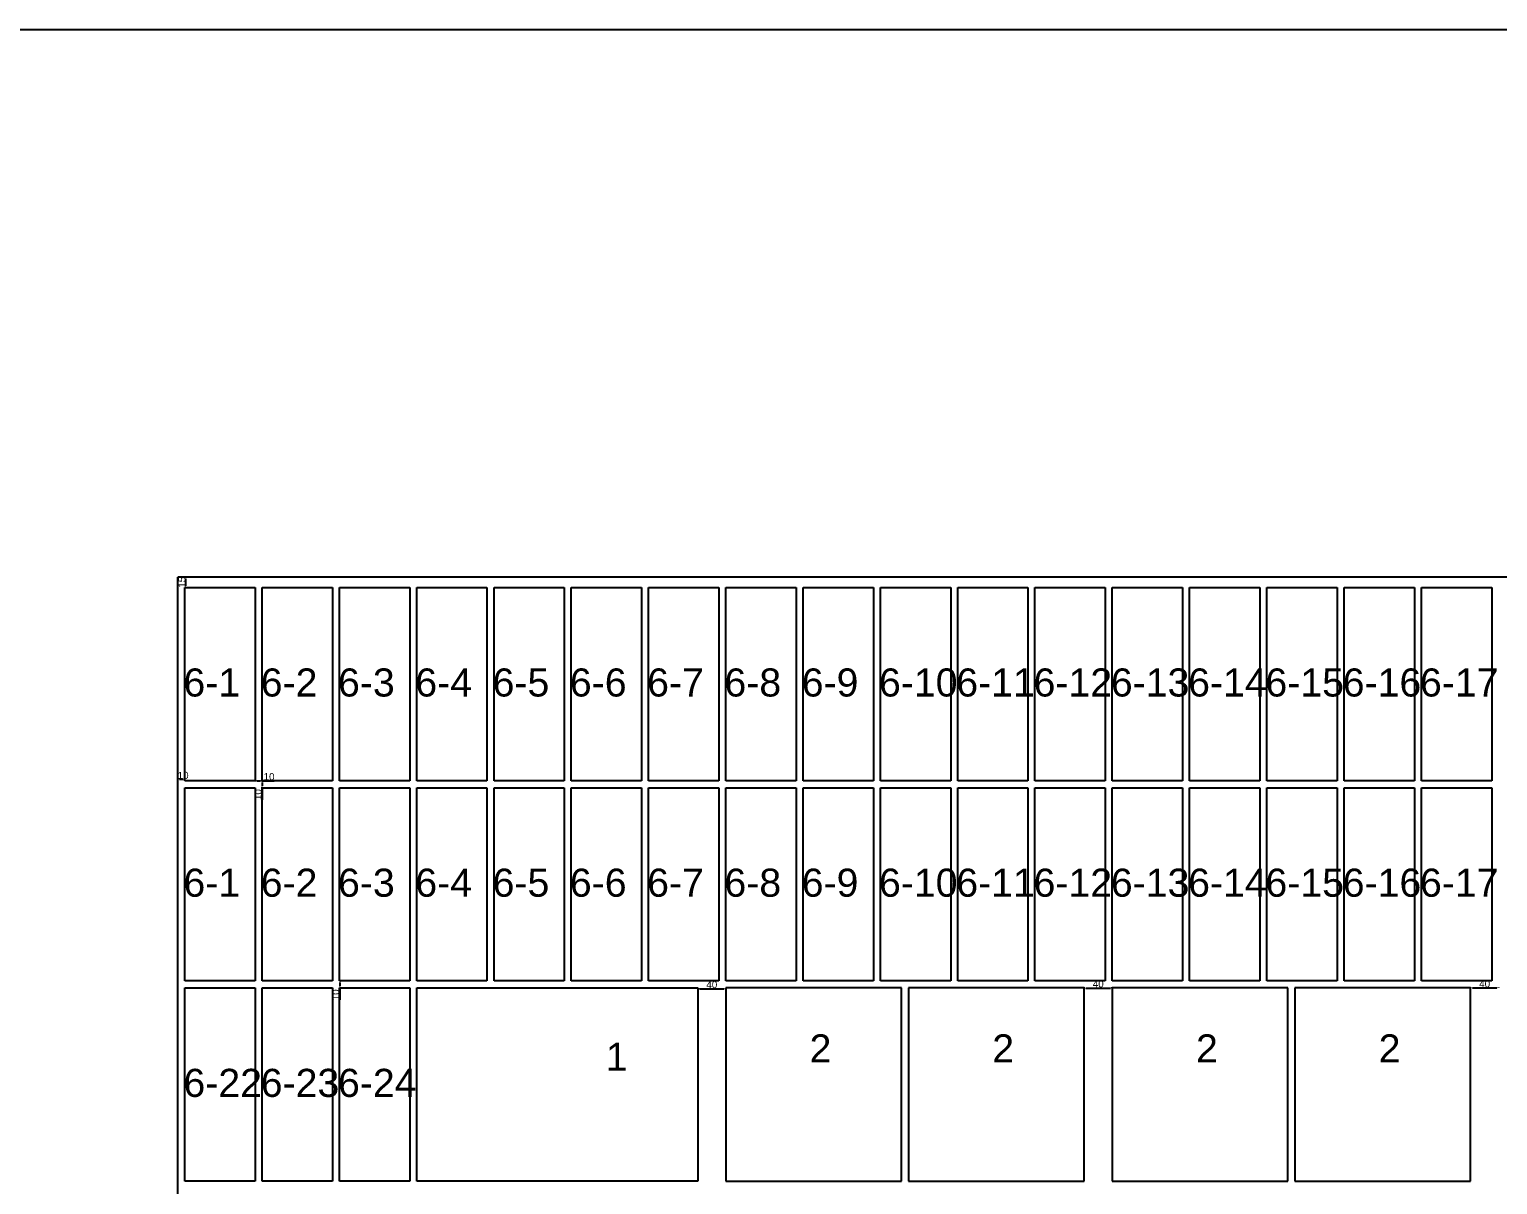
# Model space of a CAD drawing. Header units: millimetres. Extents: x -4275 to 17266, y -15886 to 5463.
# Drawn here: x -3194 to -1105, y -14716 to -13072 of the extents above; entities that cross this region are included whole.
import ezdxf

# ---------------------------------------------------------------- set-up
doc = ezdxf.new("R2010")
doc.units = ezdxf.units.MM
doc.layers.add('尺寸标注', color=6, linetype='Continuous')
doc.layers.add('标号', color=4, linetype='Continuous')
doc.styles.get("Standard").update_dxf_attribs({"font": 'arial.ttf'})
doc.dimstyles.new('ISO-25-JHF', dxfattribs={"dimtxt": 10, "dimasz": 2.5, "dimexe": 1.25, "dimexo": 0.625, "dimtad": 1, "dimtxsty": 'Standard', "dimcen": 2.5, "dimadec": 0, "dimazin": 0, "dimtfac": 1, "dimtmove": 0, "dimatfit": 3, "dimfxl": 1, "dimarcsym": 0})

# ---------------------------------------------------------------- blocks, each defined once
blk = doc.blocks.new('*D362')
at = {"layer": 'Defpoints', "color": 0, "transparency": 16777216}
for p in [(-2873, -14141.4), (-2863, -14141.4), (-2863, -14141.4)]:
    blk.add_point(p, dxfattribs=at)
at = {"layer": '尺寸标注', "color": 0, "lineweight": -2, "transparency": 16777216}
for p, q in [((-2873, -14142.1), (-2873, -14142.7)), ((-2870.5, -14141.4), (-2865.5, -14141.4)), ((-2863, -14141.4), (-2845.9, -14141.4)), ((-2863, -14142.1), (-2863, -14142.7))]:
    blk.add_line(p, q, dxfattribs=at)
at = {"layer": '尺寸标注', "color": 0, "transparency": 16777216}
for points in [[(-2870.5, -14141), (-2870.5, -14141.9), (-2873, -14141.4)], [(-2865.5, -14141), (-2865.5, -14141.9), (-2863, -14141.4)]]:
    blk.add_solid(points, dxfattribs=at)
at = {"layer": '尺寸标注', "color": 0, "transparency": 16777216, "insert": (-2853.2, -14135.7), "char_height": 10, "attachment_point": 5}
blk.add_mtext('10', dxfattribs=at)
blk = doc.blocks.new('*D363')
at = {"layer": 'Defpoints', "color": 0, "transparency": 16777216}
for p in [(-2863, -14141.4), (-2863, -14151.4), (-2863, -14151.4)]:
    blk.add_point(p, dxfattribs=at)
at = {"layer": '尺寸标注', "color": 0, "lineweight": -2, "transparency": 16777216}
for p, q in [((-2863.6, -14141.4), (-2864.3, -14141.4)), ((-2863, -14143.9), (-2863, -14148.9)), ((-2863.6, -14151.4), (-2864.3, -14151.4)), ((-2863, -14151.4), (-2863, -14168.5))]:
    blk.add_line(p, q, dxfattribs=at)
at = {"layer": '尺寸标注', "color": 0, "transparency": 16777216}
for points in [[(-2863.4, -14143.9), (-2862.6, -14143.9), (-2863, -14141.4)], [(-2863.4, -14148.9), (-2862.6, -14148.9), (-2863, -14151.4)]]:
    blk.add_solid(points, dxfattribs=at)
at = {"layer": '尺寸标注', "color": 0, "transparency": 16777216, "insert": (-2868.8, -14161.2), "char_height": 10, "attachment_point": 5, "rotation": 90}
blk.add_mtext('10', dxfattribs=at)
blk = doc.blocks.new('*D408')
at = {"layer": 'Defpoints', "color": 0, "transparency": 16777216}
for p in [(-2753, -14426.4), (-2753, -14436.4), (-2752.5, -14436.4)]:
    blk.add_point(p, dxfattribs=at)
at = {"layer": '尺寸标注', "color": 0, "lineweight": -2, "transparency": 16777216}
for p, q in [((-2752.5, -14428.9), (-2752.5, -14433.9)), ((-2752.5, -14436.4), (-2752.5, -14453.5)), ((-2752.4, -14426.4), (-2751.3, -14426.4)), ((-2752.4, -14436.4), (-2751.3, -14436.4))]:
    blk.add_line(p, q, dxfattribs=at)
at = {"layer": '尺寸标注', "color": 0, "transparency": 16777216}
for points in [[(-2752.9, -14428.9), (-2752.1, -14428.9), (-2752.5, -14426.4)], [(-2752.9, -14433.9), (-2752.1, -14433.9), (-2752.5, -14436.4)]]:
    blk.add_solid(points, dxfattribs=at)
at = {"layer": '尺寸标注', "color": 0, "transparency": 16777216, "insert": (-2758.3, -14446.2), "char_height": 10, "attachment_point": 5, "rotation": 90}
blk.add_mtext('10', dxfattribs=at)
blk = doc.blocks.new('*D409')
at = {"layer": 'Defpoints', "color": 0, "transparency": 16777216}
for p in [(-2983, -14139.6), (-2983, -14141.4), (-2973, -14141.4)]:
    blk.add_point(p, dxfattribs=at)
at = {"layer": '尺寸标注', "color": 0, "lineweight": -2, "transparency": 16777216}
for p, q in [((-2983, -14140.8), (-2983, -14138.4)), ((-2975.5, -14139.6), (-2980.5, -14139.6)), ((-2973, -14140.8), (-2973, -14138.4))]:
    blk.add_line(p, q, dxfattribs=at)
at = {"layer": '尺寸标注', "color": 0, "transparency": 16777216}
for points in [[(-2980.5, -14139.2), (-2980.5, -14140), (-2983, -14139.6)], [(-2975.5, -14139.2), (-2975.5, -14140), (-2973, -14139.6)]]:
    blk.add_solid(points, dxfattribs=at)
at = {"layer": '尺寸标注', "color": 0, "transparency": 16777216, "insert": (-2975.5, -14133.9), "char_height": 10, "attachment_point": 5}
blk.add_mtext('10', dxfattribs=at)
blk = doc.blocks.new('*D418')
at = {"layer": 'Defpoints', "color": 0, "transparency": 16777216}
for p in [(-2243, -14436.4), (-2203, -14436.4), (-2203, -14437.5)]:
    blk.add_point(p, dxfattribs=at)
at = {"layer": '尺寸标注', "color": 0, "lineweight": -2, "transparency": 16777216}
for p, q in [((-2243, -14437.1), (-2243, -14438.8)), ((-2240.5, -14437.5), (-2205.5, -14437.5)), ((-2203, -14437.1), (-2203, -14438.8))]:
    blk.add_line(p, q, dxfattribs=at)
at = {"layer": '尺寸标注', "color": 0, "transparency": 16777216}
for points in [[(-2240.5, -14437.1), (-2240.5, -14437.9), (-2243, -14437.5)], [(-2205.5, -14437.1), (-2205.5, -14437.9), (-2203, -14437.5)]]:
    blk.add_solid(points, dxfattribs=at)
at = {"layer": '尺寸标注', "color": 0, "transparency": 16777216, "insert": (-2223, -14431.8), "char_height": 10, "attachment_point": 5}
blk.add_mtext('40', dxfattribs=at)
blk = doc.blocks.new('*D419')
at = {"layer": 'Defpoints', "color": 0, "transparency": 16777216}
for p in [(-1693, -14437.5), (-1653, -14436.6), (-1653, -14437.5)]:
    blk.add_point(p, dxfattribs=at)
at = {"layer": '尺寸标注', "color": 0, "lineweight": -2, "transparency": 16777216}
for p, q in [((-1693, -14436.9), (-1693, -14435.3)), ((-1690.5, -14436.6), (-1655.5, -14436.6)), ((-1653, -14436.9), (-1653, -14435.3))]:
    blk.add_line(p, q, dxfattribs=at)
at = {"layer": '尺寸标注', "color": 0, "transparency": 16777216}
for points in [[(-1690.5, -14436.2), (-1690.5, -14437), (-1693, -14436.6)], [(-1655.5, -14436.2), (-1655.5, -14437), (-1653, -14436.6)]]:
    blk.add_solid(points, dxfattribs=at)
at = {"layer": '尺寸标注', "color": 0, "transparency": 16777216, "insert": (-1673, -14430.8), "char_height": 10, "attachment_point": 5}
blk.add_mtext('40', dxfattribs=at)
blk = doc.blocks.new('*D420')
at = {"layer": 'Defpoints', "color": 0, "transparency": 16777216}
for p in [(-1143, -14436.4), (-1103, -14436.4), (-1103, -14436.4)]:
    blk.add_point(p, dxfattribs=at)
at = {"layer": '尺寸标注', "color": 0, "lineweight": -2, "transparency": 16777216}
for p, q in [((-1143, -14435.8), (-1143, -14435.2)), ((-1140.5, -14436.4), (-1105.5, -14436.4)), ((-1103, -14435.8), (-1103, -14435.2))]:
    blk.add_line(p, q, dxfattribs=at)
at = {"layer": '尺寸标注', "color": 0, "transparency": 16777216}
for points in [[(-1140.5, -14436), (-1140.5, -14436.9), (-1143, -14436.4)], [(-1105.5, -14436), (-1105.5, -14436.9), (-1103, -14436.4)]]:
    blk.add_solid(points, dxfattribs=at)
at = {"layer": '尺寸标注', "color": 0, "transparency": 16777216, "insert": (-1123, -14430.7), "char_height": 10, "attachment_point": 5}
blk.add_mtext('40', dxfattribs=at)
blk = doc.blocks.new('*D422')
at = {"layer": 'Defpoints', "color": 0, "transparency": 16777216}
for p in [(-2973, -13851.4), (-2971.5, -13851.4), (-2973, -13866.4)]:
    blk.add_point(p, dxfattribs=at)
at = {"layer": '尺寸标注', "color": 0, "lineweight": -2, "transparency": 16777216}
for p, q in [((-2972.4, -13851.4), (-2970.3, -13851.4)), ((-2971.5, -13863.9), (-2971.5, -13853.9)), ((-2972.4, -13866.4), (-2970.3, -13866.4))]:
    blk.add_line(p, q, dxfattribs=at)
at = {"layer": '尺寸标注', "color": 0, "transparency": 16777216}
for points in [[(-2971.9, -13853.9), (-2971.1, -13853.9), (-2971.5, -13851.4)], [(-2971.9, -13863.9), (-2971.1, -13863.9), (-2971.5, -13866.4)]]:
    blk.add_solid(points, dxfattribs=at)
at = {"layer": '尺寸标注', "color": 0, "transparency": 16777216, "insert": (-2977.2, -13858.9), "char_height": 10, "attachment_point": 5, "rotation": 90}
blk.add_mtext('15', dxfattribs=at)

msp = doc.modelspace()

# ---------------------------------------------------------------- linework, layer by layer
for p, q in [((-2983.02, -15366.439), (-2983.02, -13851.439)), ((-583.02, -13851.439), (-2983.02, -13851.439)), ((-2973.02, -14141.439), (-2973.02, -13866.439)), ((-2973.02, -13866.439), (-2873.02, -13866.439)), ((-2873.02, -13866.439), (-2873.02, -14141.439)), ((-2863.02, -14141.439), (-2863.02, -13866.439)), ((-2863.02, -13866.439), (-2763.02, -13866.439)), ((-2763.02, -13866.439), (-2763.02, -14141.439)), ((-2753.02, -14141.439), (-2753.02, -13866.439)), ((-2753.02, -13866.439), (-2653.02, -13866.439)), ((-2653.02, -13866.439), (-2653.02, -14141.439)), ((-2643.02, -14141.439), (-2643.02, -13866.439)), ((-2643.02, -13866.439), (-2543.02, -13866.439)), ((-2543.02, -13866.439), (-2543.02, -14141.439)), ((-2533.02, -14141.439), (-2533.02, -13866.439)), ((-2533.02, -13866.439), (-2433.02, -13866.439)), ((-2433.02, -13866.439), (-2433.02, -14141.439)), ((-2423.02, -14141.439), (-2423.02, -13866.439)), ((-2423.02, -13866.439), (-2323.02, -13866.439)), ((-2323.02, -13866.439), (-2323.02, -14141.439)), ((-2313.02, -14141.439), (-2313.02, -13866.439)), ((-2313.02, -13866.439), (-2213.02, -13866.439)), ((-2213.02, -13866.439), (-2213.02, -14141.439)), ((-2203.02, -14141.439), (-2203.02, -13866.439)), ((-2203.02, -13866.439), (-2103.02, -13866.439)), ((-2103.02, -13866.439), (-2103.02, -14141.439)), ((-2093.02, -14141.439), (-2093.02, -13866.439)), ((-2093.02, -13866.439), (-1993.02, -13866.439)), ((-1993.02, -13866.439), (-1993.02, -14141.439)), ((-1983.02, -14141.439), (-1983.02, -13866.439)), ((-1983.02, -13866.439), (-1883.02, -13866.439)), ((-1883.02, -13866.439), (-1883.02, -14141.439)), ((-1873.02, -14141.439), (-1873.02, -13866.439)), ((-1873.02, -13866.439), (-1773.02, -13866.439)), ((-1773.02, -13866.439), (-1773.02, -14141.439)), ((-1763.02, -14141.439), (-1763.02, -13866.439)), ((-1763.02, -13866.439), (-1663.02, -13866.439)), ((-1663.02, -13866.439), (-1663.02, -14141.439)), ((-1653.02, -14141.439), (-1653.02, -13866.439)), ((-1653.02, -13866.439), (-1553.02, -13866.439)), ((-1553.02, -13866.439), (-1553.02, -14141.439)), ((-1543.02, -14141.439), (-1543.02, -13866.439)), ((-1543.02, -13866.439), (-1443.02, -13866.439)), ((-1443.02, -13866.439), (-1443.02, -14141.439)), ((-1433.02, -14141.439), (-1433.02, -13866.439)), ((-1433.02, -13866.439), (-1333.02, -13866.439)), ((-1333.02, -13866.439), (-1333.02, -14141.439)), ((-1323.02, -14141.439), (-1323.02, -13866.439)), ((-1323.02, -13866.439), (-1223.02, -13866.439)), ((-1223.02, -13866.439), (-1223.02, -14141.439)), ((-1213.02, -14141.439), (-1213.02, -13866.439)), ((-1213.02, -13866.439), (-1113.02, -13866.439)), ((-1113.02, -13866.439), (-1113.02, -14141.439)), ((-2873.02, -14141.439), (-2973.02, -14141.439)), ((-2763.02, -14141.439), (-2863.02, -14141.439)), ((-2653.02, -14141.439), (-2753.02, -14141.439)), ((-2543.02, -14141.439), (-2643.02, -14141.439)), ((-2433.02, -14141.439), (-2533.02, -14141.439)), ((-2323.02, -14141.439), (-2423.02, -14141.439)), ((-2213.02, -14141.439), (-2313.02, -14141.439)), ((-2103.02, -14141.439), (-2203.02, -14141.439)), ((-1993.02, -14141.439), (-2093.02, -14141.439)), ((-1883.02, -14141.439), (-1983.02, -14141.439)), ((-1773.02, -14141.439), (-1873.02, -14141.439)), ((-1663.02, -14141.439), (-1763.02, -14141.439)), ((-1553.02, -14141.439), (-1653.02, -14141.439)), ((-1443.02, -14141.439), (-1543.02, -14141.439)), ((-1333.02, -14141.439), (-1433.02, -14141.439)), ((-1223.02, -14141.439), (-1323.02, -14141.439)), ((-1113.02, -14141.439), (-1213.02, -14141.439)), ((-2973.02, -14426.439), (-2973.02, -14151.439)), ((-2973.02, -14151.439), (-2873.02, -14151.439)), ((-2873.02, -14151.439), (-2873.02, -14426.439)), ((-2863.02, -14426.439), (-2863.02, -14151.439)), ((-2863.02, -14151.439), (-2763.02, -14151.439)), ((-2763.02, -14151.439), (-2763.02, -14426.439)), ((-2753.02, -14426.439), (-2753.02, -14151.439)), ((-2753.02, -14151.439), (-2653.02, -14151.439)), ((-2653.02, -14151.439), (-2653.02, -14426.439)), ((-2643.02, -14426.439), (-2643.02, -14151.439)), ((-2643.02, -14151.439), (-2543.02, -14151.439)), ((-2543.02, -14151.439), (-2543.02, -14426.439)), ((-2533.02, -14426.439), (-2533.02, -14151.439)), ((-2533.02, -14151.439), (-2433.02, -14151.439)), ((-2433.02, -14151.439), (-2433.02, -14426.439)), ((-2423.02, -14426.439), (-2423.02, -14151.439)), ((-2423.02, -14151.439), (-2323.02, -14151.439)), ((-2323.02, -14151.439), (-2323.02, -14426.439)), ((-2313.02, -14426.439), (-2313.02, -14151.439)), ((-2313.02, -14151.439), (-2213.02, -14151.439)), ((-2213.02, -14151.439), (-2213.02, -14426.439)), ((-2203.02, -14426.439), (-2203.02, -14151.439)), ((-2203.02, -14151.439), (-2103.02, -14151.439)), ((-2103.02, -14151.439), (-2103.02, -14426.439)), ((-2093.02, -14426.439), (-2093.02, -14151.439)), ((-2093.02, -14151.439), (-1993.02, -14151.439)), ((-1993.02, -14151.439), (-1993.02, -14426.439)), ((-1983.02, -14426.439), (-1983.02, -14151.439)), ((-1983.02, -14151.439), (-1883.02, -14151.439)), ((-1883.02, -14151.439), (-1883.02, -14426.439)), ((-1873.02, -14426.439), (-1873.02, -14151.439)), ((-1873.02, -14151.439), (-1773.02, -14151.439)), ((-1773.02, -14151.439), (-1773.02, -14426.439)), ((-1763.02, -14426.439), (-1763.02, -14151.439)), ((-1763.02, -14151.439), (-1663.02, -14151.439)), ((-1663.02, -14151.439), (-1663.02, -14426.439)), ((-1653.02, -14426.439), (-1653.02, -14151.439)), ((-1653.02, -14151.439), (-1553.02, -14151.439)), ((-1553.02, -14151.439), (-1553.02, -14426.439)), ((-1543.02, -14426.439), (-1543.02, -14151.439)), ((-1543.02, -14151.439), (-1443.02, -14151.439)), ((-1443.02, -14151.439), (-1443.02, -14426.439)), ((-1433.02, -14426.439), (-1433.02, -14151.439)), ((-1433.02, -14151.439), (-1333.02, -14151.439)), ((-1333.02, -14151.439), (-1333.02, -14426.439)), ((-1323.02, -14426.439), (-1323.02, -14151.439)), ((-1323.02, -14151.439), (-1223.02, -14151.439)), ((-1223.02, -14151.439), (-1223.02, -14426.439)), ((-1213.02, -14426.439), (-1213.02, -14151.439)), ((-1213.02, -14151.439), (-1113.02, -14151.439)), ((-1113.02, -14151.439), (-1113.02, -14426.439)), ((-2873.02, -14426.439), (-2973.02, -14426.439)), ((-2973.02, -14711.439), (-2973.02, -14436.439)), ((-2973.02, -14436.439), (-2873.02, -14436.439)), ((-2873.02, -14436.439), (-2873.02, -14711.439)), ((-2763.02, -14426.439), (-2863.02, -14426.439)), ((-2863.02, -14711.439), (-2863.02, -14436.439)), ((-2863.02, -14436.439), (-2763.02, -14436.439)), ((-2763.02, -14436.439), (-2763.02, -14711.439)), ((-2653.02, -14426.439), (-2753.02, -14426.439)), ((-2753.02, -14711.439), (-2753.02, -14436.439)), ((-2753.02, -14436.439), (-2653.02, -14436.439)), ((-2653.02, -14436.439), (-2653.02, -14711.439)), ((-2543.02, -14426.439), (-2643.02, -14426.439)), ((-2643.02, -14436.439), (-2243.02, -14436.439)), ((-2643.02, -14711.439), (-2643.02, -14436.439)), ((-2433.02, -14426.439), (-2533.02, -14426.439)), ((-2323.02, -14426.439), (-2423.02, -14426.439)), ((-2213.02, -14426.439), (-2313.02, -14426.439)), ((-2243.02, -14436.439), (-2243.02, -14711.439)), ((-2103.02, -14426.439), (-2203.02, -14426.439)), ((-1953.02, -14436.439), (-2203.02, -14436.439)), ((-2203.02, -14436.439), (-2203.02, -14711.439)), ((-1993.02, -14426.439), (-2093.02, -14426.439)), ((-1883.02, -14426.439), (-1983.02, -14426.439)), ((-1953.02, -14711.439), (-1953.02, -14436.439)), ((-1693.02, -14436.439), (-1943.02, -14436.439)), ((-1943.02, -14436.439), (-1943.02, -14711.439)), ((-1773.02, -14426.439), (-1873.02, -14426.439)), ((-1663.02, -14426.439), (-1763.02, -14426.439)), ((-1693.02, -14711.439), (-1693.02, -14436.439)), ((-1553.02, -14426.439), (-1653.02, -14426.439)), ((-1403.02, -14436.439), (-1653.02, -14436.439)), ((-1653.02, -14436.439), (-1653.02, -14711.439)), ((-1443.02, -14426.439), (-1543.02, -14426.439)), ((-1333.02, -14426.439), (-1433.02, -14426.439)), ((-1403.02, -14711.439), (-1403.02, -14436.439)), ((-1143.02, -14436.439), (-1393.02, -14436.439)), ((-1393.02, -14436.439), (-1393.02, -14711.439)), ((-1223.02, -14426.439), (-1323.02, -14426.439)), ((-1113.02, -14426.439), (-1213.02, -14426.439)), ((-1143.02, -14711.439), (-1143.02, -14436.439)), ((-2873.02, -14711.439), (-2973.02, -14711.439)), ((-2763.02, -14711.439), (-2863.02, -14711.439)), ((-2653.02, -14711.439), (-2753.02, -14711.439)), ((-2243.02, -14711.439), (-2643.02, -14711.439)), ((-2203.02, -14711.439), (-1953.02, -14711.439)), ((-1943.02, -14711.439), (-1693.02, -14711.439)), ((-1653.02, -14711.439), (-1403.02, -14711.439)), ((-1393.02, -14711.439), (-1143.02, -14711.439))]:
    msp.add_line(p, q)
msp.add_lwpolyline([(-4275.071, -13071.835), (1067.265, -13071.835), (1067.265, -15712.256), (-4275.071, -15712.256)], close=True)

# ---------------------------------------------------------------- texts
at = {"layer": '标号', "char_height": 40, "attachment_point": 7}
for s, insert in [('6-1 ', (-2975.078, -14022.15)), ('6-2 ', (-2865.078, -14022.15)), ('6-3 ', (-2755.078, -14022.15)), ('6-4 ', (-2645.078, -14022.15)), ('6-5 ', (-2535.078, -14022.15)), ('6-6 ', (-2425.078, -14022.15)), ('6-7 ', (-2315.078, -14022.15)), ('6-8 ', (-2205.078, -14022.15)), ('6-9 ', (-2095.078, -14022.15)), ('6-10 ', (-1985.078, -14022.15)), ('6-11 ', (-1875.078, -14022.15)), ('6-12 ', (-1765.078, -14022.15)), ('6-13 ', (-1655.078, -14022.15)), ('6-14 ', (-1545.078, -14022.15)), ('6-15 ', (-1435.078, -14022.15)), ('6-16 ', (-1325.078, -14022.15)), ('6-17 ', (-1215.078, -14022.15)), ('6-1 ', (-2975.078, -14307.15)), ('6-2 ', (-2865.078, -14307.15)), ('6-3 ', (-2755.078, -14307.15)), ('6-4 ', (-2645.078, -14307.15)), ('6-5 ', (-2535.078, -14307.15)), ('6-6 ', (-2425.078, -14307.15)), ('6-7 ', (-2315.078, -14307.15)), ('6-8 ', (-2205.078, -14307.15)), ('6-9 ', (-2095.078, -14307.15)), ('6-10 ', (-1985.078, -14307.15)), ('6-11 ', (-1875.078, -14307.15)), ('6-12 ', (-1765.078, -14307.15)), ('6-13 ', (-1655.078, -14307.15)), ('6-14 ', (-1545.078, -14307.15)), ('6-15 ', (-1435.078, -14307.15)), ('6-16 ', (-1325.078, -14307.15)), ('6-17 ', (-1215.078, -14307.15)), ('2 ', (-2083.879, -14542.511)), ('2 ', (-1823.879, -14542.511)), ('2 ', (-1533.879, -14542.511)), ('2 ', (-1273.879, -14542.511)), ('1 ', (-2373.879, -14554.412)), ('6-22 ', (-2975.078, -14592.15)), ('6-23 ', (-2865.078, -14592.15)), ('6-24 ', (-2755.078, -14592.15))]:
    msp.add_mtext_dynamic_manual_height_columns(s, width=70.10425, gutter_width=12.5, heights=[0], dxfattribs=dict(at, insert=insert))

# ---------------------------------------------------------------- dimensions: what is measured, and where the dimension line sits
at = {"layer": '尺寸标注'}
for p1, p2, distance, picture, middle in [((-2973.02, -13866.439), (-2973.02, -13851.439), -1.51, '*D422', (-2977.241, -13858.939)), ((-2863.02, -14141.439), (-2863.02, -14151.439), 0, '*D363', (-2868.751, -14161.239)), ((-2873.02, -14141.439), (-2863.02, -14141.439), 0, '*D362', (-2853.22, -14135.708)), ((-2753.02, -14426.439), (-2753.02, -14436.439), 0.492, '*D408', (-2758.259, -14446.239)), ((-2243.02, -14436.439), (-2203.02, -14436.439), -1.086, '*D418', (-2223.02, -14431.795)), ((-1693.02, -14437.525), (-1653.02, -14437.525), 0.958, '*D419', (-1673.02, -14430.837)), ((-1143.02, -14436.439), (-1103.02, -14436.439), 0, '*D420', (-1123.02, -14430.708))]:
    dim = msp.add_aligned_dim(p1=p1, p2=p2, distance=distance, dimstyle='ISO-25-JHF', dxfattribs=at)
    dim.commit()
    dim.dimension.update_dxf_attribs({"geometry": picture, "text_midpoint": middle})
dim = msp.add_linear_dim(base=(-2983.02, -14139.605), p1=(-2973.02, -14141.439), p2=(-2983.02, -14141.439), angle=180, dimstyle='ISO-25-JHF', dxfattribs=at)
dim.commit()
dim.dimension.update_dxf_attribs({"geometry": '*D409', "text_midpoint": (-2975.52, -14139.605), "dimtype": 161})

doc.saveas('drawing.dxf')
